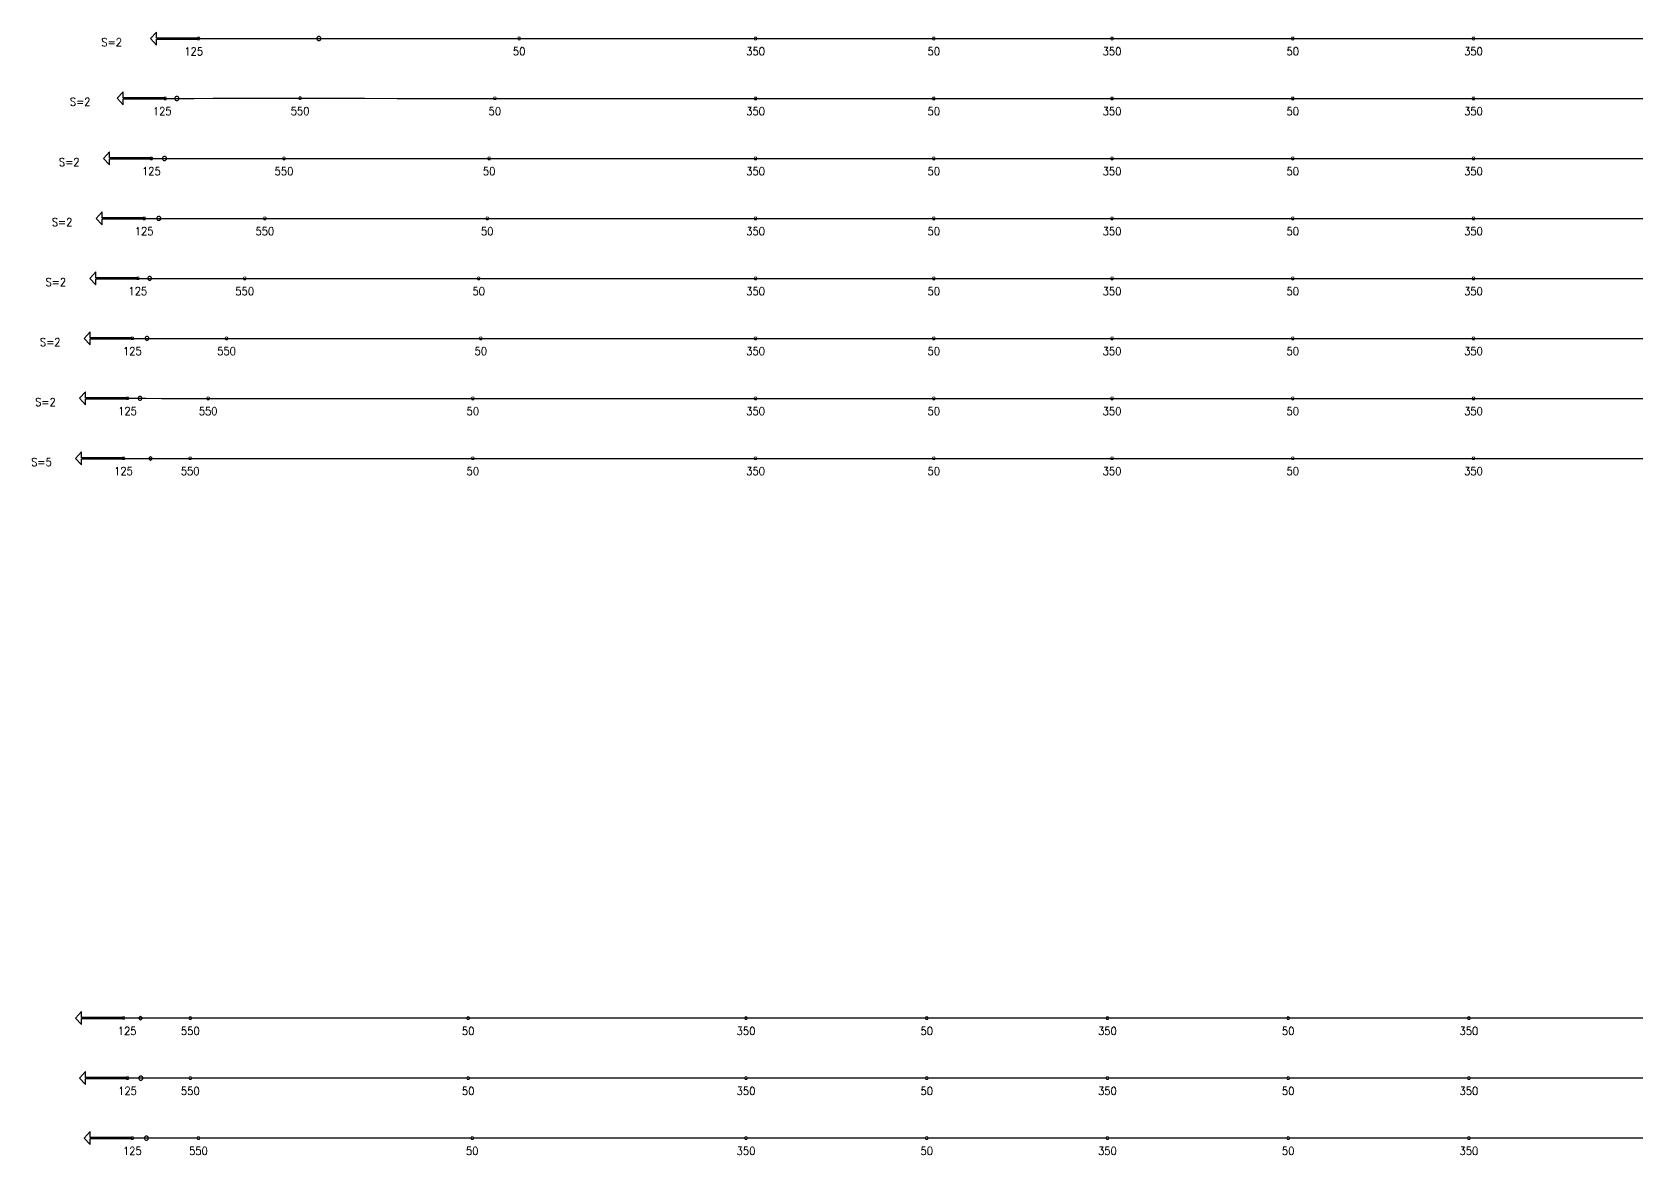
# Model space of a CAD drawing. Header units: millimetres. Extents: x -109376 to 505271, y -20580 to 113678.
# Drawn here: x 286056 to 326172, y 47580 to 75661 of the extents above; entities that cross this region are included whole.
import ezdxf

# ---------------------------------------------------------------- set-up
doc = ezdxf.new("R2010")
doc.units = ezdxf.units.MM
doc.layers.add('Current_plane_Tendon', color=7, linetype='Continuous', true_color=0xab0000)
doc.styles.get("Standard").update_dxf_attribs({"font": 'arial.ttf'})

# ---------------------------------------------------------------- blocks, each defined once
blk = doc.blocks.new('fdsfsdfdsf')
at = {"layer": 'Current_plane_Tendon', "color": 14, "linetype": 'Continuous', "true_color": 0xab0000}
for points, elevation in [([(414914, 334315), (413864, 334315), (413864, 334465), (413714, 334303), (413864, 334141), (413864, 334291), (414914, 334291)], 64), ([(417971, 334304), (417968, 334319), (417961, 334333), (417950, 334344), (417936, 334351), (417921, 334354), (417905, 334351), (417891, 334344), (417880, 334333), (417873, 334319), (417871, 334304), (417873, 334288), (417880, 334274), (417891, 334263), (417905, 334256), (417921, 334254), (417936, 334256), (417950, 334263), (417961, 334274), (417968, 334288), (417971, 334304)], 180), ([(414076, 332817), (413026, 332822), (413026, 332972), (412876, 332810), (413025, 332648), (413026, 332798), (414076, 332793)], 62), ([(414419, 332804), (414417, 332819), (414410, 332833), (414399, 332844), (414385, 332851), (414369, 332854), (414354, 332851), (414340, 332844), (414329, 332833), (414322, 332819), (414319, 332804), (414322, 332788), (414329, 332774), (414340, 332763), (414354, 332756), (414369, 332754), (414385, 332756), (414399, 332763), (414410, 332774), (414417, 332788), (414419, 332804)], 180), ([(413732, 331317), (412682, 331317), (412682, 331467), (412532, 331305), (412682, 331143), (412682, 331293), (413732, 331293)], 59), ([(414111, 331305), (414108, 331320), (414101, 331334), (414090, 331345), (414076, 331353), (414061, 331355), (414045, 331353), (414031, 331345), (414020, 331334), (414013, 331320), (414011, 331305), (414013, 331290), (414020, 331276), (414031, 331265), (414045, 331257), (414061, 331255), (414076, 331257), (414090, 331265), (414101, 331276), (414108, 331290), (414111, 331305)], 180), ([(413553, 329816), (412503, 329816), (412503, 329966), (412353, 329804), (412503, 329642), (412503, 329792), (413553, 329792)], 58), ([(413969, 329804), (413966, 329820), (413959, 329834), (413948, 329845), (413934, 329852), (413919, 329854), (413903, 329852), (413889, 329845), (413878, 329834), (413871, 329820), (413869, 329804), (413871, 329789), (413878, 329775), (413889, 329764), (413903, 329757), (413919, 329754), (413934, 329757), (413948, 329764), (413959, 329775), (413966, 329789), (413969, 329804)], 180), ([(413395, 328317), (412345, 328317), (412345, 328467), (412195, 328305), (412345, 328143), (412345, 328293), (413395, 328293)], 59), ([(413741, 328305), (413738, 328321), (413731, 328335), (413720, 328346), (413706, 328353), (413691, 328355), (413675, 328353), (413661, 328346), (413650, 328335), (413643, 328321), (413641, 328305), (413643, 328290), (413650, 328276), (413661, 328265), (413675, 328258), (413691, 328255), (413706, 328258), (413720, 328265), (413731, 328276), (413738, 328290), (413741, 328305)], 180), ([(413256, 326817), (412206, 326817), (412206, 326967), (412056, 326805), (412206, 326643), (412206, 326793), (413256, 326793)], 58), ([(413673, 326805), (413671, 326820), (413663, 326834), (413652, 326845), (413638, 326852), (413623, 326855), (413608, 326852), (413594, 326845), (413583, 326834), (413575, 326820), (413573, 326805), (413575, 326789), (413583, 326775), (413594, 326764), (413608, 326757), (413623, 326755), (413638, 326757), (413652, 326764), (413663, 326775), (413671, 326789), (413673, 326805)], 180), ([(413137, 325317), (412087, 325317), (412087, 325467), (411937, 325305), (412087, 325143), (412087, 325293), (413137, 325293)], 57), ([(413498, 325305), (413495, 325320), (413488, 325334), (413477, 325345), (413463, 325352), (413448, 325355), (413432, 325352), (413418, 325345), (413407, 325334), (413400, 325320), (413398, 325305), (413400, 325289), (413407, 325275), (413418, 325264), (413432, 325257), (413448, 325255), (413463, 325257), (413477, 325264), (413488, 325275), (413495, 325289), (413498, 325305)], 180), ([(413037, 323816), (411987, 323816), (411987, 323966), (411837, 323804), (411987, 323642), (411987, 323792), (413037, 323792)], 180), ([(413762, 323804), (413712, 323854), (413662, 323804), (413712, 323754), (413762, 323804)], 180), ([(413037, 309818), (411987, 309818), (411987, 309968), (411837, 309806), (411987, 309644), (411987, 309794), (413037, 309794)], 180), ([(413510, 309803), (413460, 309853), (413410, 309803), (413460, 309753), (413510, 309803)], 180), ([(413137, 308316), (412087, 308316), (412087, 308466), (411937, 308304), (412087, 308142), (412087, 308292), (413137, 308292)], 57), ([(413518, 308304), (413516, 308319), (413509, 308333), (413498, 308344), (413484, 308351), (413468, 308354), (413453, 308351), (413439, 308344), (413428, 308333), (413421, 308319), (413418, 308304), (413421, 308288), (413428, 308274), (413439, 308263), (413453, 308256), (413468, 308254), (413484, 308256), (413498, 308263), (413509, 308274), (413516, 308288), (413518, 308304)], 182), ([(413256, 306815), (412206, 306815), (412206, 306965), (412056, 306803), (412206, 306641), (412206, 306791), (413256, 306791)], 58), ([(413659, 306803), (413656, 306819), (413649, 306833), (413638, 306844), (413624, 306851), (413609, 306853), (413593, 306851), (413579, 306844), (413568, 306833), (413561, 306819), (413559, 306803), (413561, 306788), (413568, 306774), (413579, 306763), (413593, 306756), (413609, 306753), (413624, 306756), (413638, 306763), (413649, 306774), (413656, 306788), (413659, 306803)], 183)]:
    blk.add_lwpolyline(points, close=True, dxfattribs=dict(at, elevation=elevation))
for points, elevation in [([(414954, 334303, 20, 20, 0), (414934, 334337, 20, 20, 0), (414894, 334337, 20, 20, 0), (414874, 334303, 20, 20, 0), (414894, 334268, 20, 20, 0), (414934, 334268, 20, 20, 0)], 64), ([(422966, 334304, 20, 20, 0), (422946, 334338, 20, 20, 0), (422906, 334338, 20, 20, 0), (422886, 334304, 20, 20, 0), (422906, 334269, 20, 20, 0), (422946, 334269, 20, 20, 0)], -20), ([(428876, 334304, 20, 20, 0), (428856, 334338, 20, 20, 0), (428816, 334338, 20, 20, 0), (428796, 334304, 20, 20, 0), (428816, 334269, 20, 20, 0), (428856, 334269, 20, 20, 0)], 130), ([(433331, 334304, 20, 20, 0), (433311, 334338, 20, 20, 0), (433271, 334338, 20, 20, 0), (433251, 334304, 20, 20, 0), (433271, 334269, 20, 20, 0), (433311, 334269, 20, 20, 0)], -20), ([(437787, 334304, 20, 20, 0), (437767, 334338, 20, 20, 0), (437727, 334338, 20, 20, 0), (437707, 334304, 20, 20, 0), (437727, 334269, 20, 20, 0), (437767, 334269, 20, 20, 0)], 130), ([(442304, 334304, 20, 20, 0), (442284, 334338, 20, 20, 0), (442244, 334338, 20, 20, 0), (442224, 334304, 20, 20, 0), (442244, 334269, 20, 20, 0), (442284, 334269, 20, 20, 0)], -20), ([(446822, 334304, 20, 20, 0), (446802, 334338, 20, 20, 0), (446762, 334338, 20, 20, 0), (446742, 334304, 20, 20, 0), (446762, 334269, 20, 20, 0), (446802, 334269, 20, 20, 0)], 130), ([(414116, 332805, 20, 20, 0), (414096, 332840, 20, 20, 0), (414056, 332840, 20, 20, 0), (414036, 332805, 20, 20, 0), (414056, 332770, 20, 20, 0), (414096, 332770, 20, 20, 0)], 62), ([(417491, 332809, 20, 20, 0), (417471, 332844, 20, 20, 0), (417431, 332844, 20, 20, 0), (417411, 332809, 20, 20, 0), (417431, 332775, 20, 20, 0), (417471, 332775, 20, 20, 0)], 130), ([(422360, 332806, 20, 20, 0), (422340, 332841, 20, 20, 0), (422300, 332841, 20, 20, 0), (422280, 332806, 20, 20, 0), (422300, 332772, 20, 20, 0), (422340, 332772, 20, 20, 0)], -20), ([(428876, 332804, 20, 20, 0), (428856, 332838, 20, 20, 0), (428816, 332838, 20, 20, 0), (428796, 332804, 20, 20, 0), (428816, 332769, 20, 20, 0), (428856, 332769, 20, 20, 0)], 130), ([(433331, 332804, 20, 20, 0), (433311, 332838, 20, 20, 0), (433271, 332838, 20, 20, 0), (433251, 332804, 20, 20, 0), (433271, 332769, 20, 20, 0), (433311, 332769, 20, 20, 0)], -20), ([(437787, 332804, 20, 20, 0), (437767, 332838, 20, 20, 0), (437727, 332838, 20, 20, 0), (437707, 332804, 20, 20, 0), (437727, 332769, 20, 20, 0), (437767, 332769, 20, 20, 0)], 130), ([(442304, 332804, 20, 20, 0), (442284, 332838, 20, 20, 0), (442244, 332838, 20, 20, 0), (442224, 332804, 20, 20, 0), (442244, 332769, 20, 20, 0), (442284, 332769, 20, 20, 0)], -20), ([(446822, 332804, 20, 20, 0), (446802, 332838, 20, 20, 0), (446762, 332838, 20, 20, 0), (446742, 332804, 20, 20, 0), (446762, 332769, 20, 20, 0), (446802, 332769, 20, 20, 0)], 130), ([(413772, 331305, 20, 20, 0), (413752, 331340, 20, 20, 0), (413712, 331340, 20, 20, 0), (413692, 331305, 20, 20, 0), (413712, 331270, 20, 20, 0), (413752, 331270, 20, 20, 0)], 59), ([(417088, 331304, 20, 20, 0), (417068, 331338, 20, 20, 0), (417028, 331338, 20, 20, 0), (417008, 331304, 20, 20, 0), (417028, 331269, 20, 20, 0), (417068, 331269, 20, 20, 0)], 130), ([(422215, 331304, 20, 20, 0), (422195, 331338, 20, 20, 0), (422155, 331338, 20, 20, 0), (422135, 331304, 20, 20, 0), (422155, 331269, 20, 20, 0), (422195, 331269, 20, 20, 0)], -20), ([(428876, 331304, 20, 20, 0), (428856, 331338, 20, 20, 0), (428816, 331338, 20, 20, 0), (428796, 331304, 20, 20, 0), (428816, 331269, 20, 20, 0), (428856, 331269, 20, 20, 0)], 130), ([(433331, 331304, 20, 20, 0), (433311, 331338, 20, 20, 0), (433271, 331338, 20, 20, 0), (433251, 331304, 20, 20, 0), (433271, 331269, 20, 20, 0), (433311, 331269, 20, 20, 0)], -20), ([(437787, 331304, 20, 20, 0), (437767, 331338, 20, 20, 0), (437727, 331338, 20, 20, 0), (437707, 331304, 20, 20, 0), (437727, 331269, 20, 20, 0), (437767, 331269, 20, 20, 0)], 130), ([(442304, 331304, 20, 20, 0), (442284, 331338, 20, 20, 0), (442244, 331338, 20, 20, 0), (442224, 331304, 20, 20, 0), (442244, 331269, 20, 20, 0), (442284, 331269, 20, 20, 0)], -20), ([(446822, 331304, 20, 20, 0), (446802, 331338, 20, 20, 0), (446762, 331338, 20, 20, 0), (446742, 331304, 20, 20, 0), (446762, 331269, 20, 20, 0), (446802, 331269, 20, 20, 0)], 130), ([(413593, 329804, 20, 20, 0), (413573, 329839, 20, 20, 0), (413533, 329839, 20, 20, 0), (413513, 329804, 20, 20, 0), (413533, 329770, 20, 20, 0), (413573, 329770, 20, 20, 0)], 58), ([(416610, 329804, 20, 20, 0), (416590, 329838, 20, 20, 0), (416550, 329838, 20, 20, 0), (416530, 329804, 20, 20, 0), (416550, 329769, 20, 20, 0), (416590, 329769, 20, 20, 0)], 130), ([(422169, 329804, 20, 20, 0), (422149, 329838, 20, 20, 0), (422109, 329838, 20, 20, 0), (422089, 329804, 20, 20, 0), (422109, 329769, 20, 20, 0), (422149, 329769, 20, 20, 0)], -20), ([(428876, 329804, 20, 20, 0), (428856, 329838, 20, 20, 0), (428816, 329838, 20, 20, 0), (428796, 329804, 20, 20, 0), (428816, 329769, 20, 20, 0), (428856, 329769, 20, 20, 0)], 130), ([(433331, 329804, 20, 20, 0), (433311, 329838, 20, 20, 0), (433271, 329838, 20, 20, 0), (433251, 329804, 20, 20, 0), (433271, 329769, 20, 20, 0), (433311, 329769, 20, 20, 0)], -20), ([(437787, 329804, 20, 20, 0), (437767, 329838, 20, 20, 0), (437727, 329838, 20, 20, 0), (437707, 329804, 20, 20, 0), (437727, 329769, 20, 20, 0), (437767, 329769, 20, 20, 0)], 130), ([(442304, 329804, 20, 20, 0), (442284, 329838, 20, 20, 0), (442244, 329838, 20, 20, 0), (442224, 329804, 20, 20, 0), (442244, 329769, 20, 20, 0), (442284, 329769, 20, 20, 0)], -20), ([(446822, 329804, 20, 20, 0), (446802, 329838, 20, 20, 0), (446762, 329838, 20, 20, 0), (446742, 329804, 20, 20, 0), (446762, 329769, 20, 20, 0), (446802, 329769, 20, 20, 0)], 130), ([(413435, 328305, 20, 20, 0), (413415, 328340, 20, 20, 0), (413375, 328340, 20, 20, 0), (413355, 328305, 20, 20, 0), (413375, 328271, 20, 20, 0), (413415, 328271, 20, 20, 0)], 59), ([(416106, 328304, 20, 20, 0), (416086, 328338, 20, 20, 0), (416046, 328338, 20, 20, 0), (416026, 328304, 20, 20, 0), (416046, 328269, 20, 20, 0), (416086, 328269, 20, 20, 0)], 130), ([(421955, 328304, 20, 20, 0), (421935, 328338, 20, 20, 0), (421895, 328338, 20, 20, 0), (421875, 328304, 20, 20, 0), (421895, 328269, 20, 20, 0), (421935, 328269, 20, 20, 0)], -20), ([(428876, 328304, 20, 20, 0), (428856, 328338, 20, 20, 0), (428816, 328338, 20, 20, 0), (428796, 328304, 20, 20, 0), (428816, 328269, 20, 20, 0), (428856, 328269, 20, 20, 0)], 130), ([(433331, 328304, 20, 20, 0), (433311, 328338, 20, 20, 0), (433271, 328338, 20, 20, 0), (433251, 328304, 20, 20, 0), (433271, 328269, 20, 20, 0), (433311, 328269, 20, 20, 0)], -20), ([(437787, 328304, 20, 20, 0), (437767, 328338, 20, 20, 0), (437727, 328338, 20, 20, 0), (437707, 328304, 20, 20, 0), (437727, 328269, 20, 20, 0), (437767, 328269, 20, 20, 0)], 130), ([(442304, 328304, 20, 20, 0), (442284, 328338, 20, 20, 0), (442244, 328338, 20, 20, 0), (442224, 328304, 20, 20, 0), (442244, 328269, 20, 20, 0), (442284, 328269, 20, 20, 0)], -20), ([(446822, 328304, 20, 20, 0), (446802, 328338, 20, 20, 0), (446762, 328338, 20, 20, 0), (446742, 328304, 20, 20, 0), (446762, 328269, 20, 20, 0), (446802, 328269, 20, 20, 0)], 130), ([(413296, 326805, 20, 20, 0), (413276, 326839, 20, 20, 0), (413236, 326839, 20, 20, 0), (413216, 326805, 20, 20, 0), (413236, 326770, 20, 20, 0), (413276, 326770, 20, 20, 0)], 58), ([(415652, 326804, 20, 20, 0), (415632, 326838, 20, 20, 0), (415592, 326838, 20, 20, 0), (415572, 326804, 20, 20, 0), (415592, 326769, 20, 20, 0), (415632, 326769, 20, 20, 0)], 130), ([(422007, 326804, 20, 20, 0), (421987, 326838, 20, 20, 0), (421947, 326838, 20, 20, 0), (421927, 326804, 20, 20, 0), (421947, 326769, 20, 20, 0), (421987, 326769, 20, 20, 0)], -20), ([(428876, 326804, 20, 20, 0), (428856, 326838, 20, 20, 0), (428816, 326838, 20, 20, 0), (428796, 326804, 20, 20, 0), (428816, 326769, 20, 20, 0), (428856, 326769, 20, 20, 0)], 130), ([(433331, 326804, 20, 20, 0), (433311, 326838, 20, 20, 0), (433271, 326838, 20, 20, 0), (433251, 326804, 20, 20, 0), (433271, 326769, 20, 20, 0), (433311, 326769, 20, 20, 0)], -20), ([(437787, 326804, 20, 20, 0), (437767, 326838, 20, 20, 0), (437727, 326838, 20, 20, 0), (437707, 326804, 20, 20, 0), (437727, 326769, 20, 20, 0), (437767, 326769, 20, 20, 0)], 130), ([(442304, 326804, 20, 20, 0), (442284, 326838, 20, 20, 0), (442244, 326838, 20, 20, 0), (442224, 326804, 20, 20, 0), (442244, 326769, 20, 20, 0), (442284, 326769, 20, 20, 0)], -20), ([(446822, 326804, 20, 20, 0), (446802, 326838, 20, 20, 0), (446762, 326838, 20, 20, 0), (446742, 326804, 20, 20, 0), (446762, 326769, 20, 20, 0), (446802, 326769, 20, 20, 0)], 130), ([(413177, 325305, 20, 20, 0), (413157, 325339, 20, 20, 0), (413117, 325339, 20, 20, 0), (413097, 325305, 20, 20, 0), (413117, 325270, 20, 20, 0), (413157, 325270, 20, 20, 0)], 57), ([(415192, 325304, 20, 20, 0), (415172, 325338, 20, 20, 0), (415132, 325338, 20, 20, 0), (415112, 325304, 20, 20, 0), (415132, 325269, 20, 20, 0), (415172, 325269, 20, 20, 0)], 130), ([(421809, 325304, 20, 20, 0), (421789, 325338, 20, 20, 0), (421749, 325338, 20, 20, 0), (421729, 325304, 20, 20, 0), (421749, 325269, 20, 20, 0), (421789, 325269, 20, 20, 0)], -20), ([(428876, 325304, 20, 20, 0), (428856, 325338, 20, 20, 0), (428816, 325338, 20, 20, 0), (428796, 325304, 20, 20, 0), (428816, 325269, 20, 20, 0), (428856, 325269, 20, 20, 0)], 130), ([(433331, 325304, 20, 20, 0), (433311, 325338, 20, 20, 0), (433271, 325338, 20, 20, 0), (433251, 325304, 20, 20, 0), (433271, 325269, 20, 20, 0), (433311, 325269, 20, 20, 0)], -20), ([(437787, 325304, 20, 20, 0), (437767, 325338, 20, 20, 0), (437727, 325338, 20, 20, 0), (437707, 325304, 20, 20, 0), (437727, 325269, 20, 20, 0), (437767, 325269, 20, 20, 0)], 130), ([(442304, 325304, 20, 20, 0), (442284, 325338, 20, 20, 0), (442244, 325338, 20, 20, 0), (442224, 325304, 20, 20, 0), (442244, 325269, 20, 20, 0), (442284, 325269, 20, 20, 0)], -20), ([(446822, 325304, 20, 20, 0), (446802, 325338, 20, 20, 0), (446762, 325338, 20, 20, 0), (446742, 325304, 20, 20, 0), (446762, 325269, 20, 20, 0), (446802, 325269, 20, 20, 0)], 130), ([(413077, 323804, 20, 20, 0), (413057, 323838, 20, 20, 0), (413017, 323838, 20, 20, 0), (412997, 323804, 20, 20, 0), (413017, 323769, 20, 20, 0), (413057, 323769, 20, 20, 0)], 180), ([(414743, 323804, 20, 20, 0), (414723, 323838, 20, 20, 0), (414683, 323838, 20, 20, 0), (414663, 323804, 20, 20, 0), (414683, 323769, 20, 20, 0), (414723, 323769, 20, 20, 0)], 130), ([(421809, 323804, 20, 20, 0), (421789, 323838, 20, 20, 0), (421749, 323838, 20, 20, 0), (421729, 323804, 20, 20, 0), (421749, 323769, 20, 20, 0), (421789, 323769, 20, 20, 0)], -170), ([(428876, 323804, 20, 20, 0), (428856, 323838, 20, 20, 0), (428816, 323838, 20, 20, 0), (428796, 323804, 20, 20, 0), (428816, 323769, 20, 20, 0), (428856, 323769, 20, 20, 0)], 130), ([(433331, 323804, 20, 20, 0), (433311, 323838, 20, 20, 0), (433271, 323838, 20, 20, 0), (433251, 323804, 20, 20, 0), (433271, 323769, 20, 20, 0), (433311, 323769, 20, 20, 0)], -170), ([(437787, 323804, 20, 20, 0), (437767, 323838, 20, 20, 0), (437727, 323838, 20, 20, 0), (437707, 323804, 20, 20, 0), (437727, 323769, 20, 20, 0), (437767, 323769, 20, 20, 0)], 130), ([(442304, 323804, 20, 20, 0), (442284, 323838, 20, 20, 0), (442244, 323838, 20, 20, 0), (442224, 323804, 20, 20, 0), (442244, 323769, 20, 20, 0), (442284, 323769, 20, 20, 0)], -170), ([(446822, 323804, 20, 20, 0), (446802, 323838, 20, 20, 0), (446762, 323838, 20, 20, 0), (446742, 323804, 20, 20, 0), (446762, 323769, 20, 20, 0), (446802, 323769, 20, 20, 0)], 130), ([(413077, 309806, 20, 20, 0), (413057, 309841, 20, 20, 0), (413017, 309841, 20, 20, 0), (412997, 309806, 20, 20, 0), (413017, 309772, 20, 20, 0), (413057, 309772, 20, 20, 0)], 180), ([(414746, 309803, 20, 20, 0), (414726, 309838, 20, 20, 0), (414686, 309838, 20, 20, 0), (414666, 309803, 20, 20, 0), (414686, 309769, 20, 20, 0), (414726, 309769, 20, 20, 0)], 130), ([(421692, 309803, 20, 20, 0), (421672, 309838, 20, 20, 0), (421632, 309838, 20, 20, 0), (421612, 309803, 20, 20, 0), (421632, 309769, 20, 20, 0), (421672, 309769, 20, 20, 0)], -170), ([(428637, 309803, 20, 20, 0), (428617, 309838, 20, 20, 0), (428577, 309838, 20, 20, 0), (428557, 309803, 20, 20, 0), (428577, 309769, 20, 20, 0), (428617, 309769, 20, 20, 0)], 130), ([(433155, 309803, 20, 20, 0), (433135, 309838, 20, 20, 0), (433095, 309838, 20, 20, 0), (433075, 309803, 20, 20, 0), (433095, 309769, 20, 20, 0), (433135, 309769, 20, 20, 0)], -170), ([(437672, 309803, 20, 20, 0), (437652, 309838, 20, 20, 0), (437612, 309838, 20, 20, 0), (437592, 309803, 20, 20, 0), (437612, 309769, 20, 20, 0), (437652, 309769, 20, 20, 0)], 130), ([(442190, 309803, 20, 20, 0), (442170, 309838, 20, 20, 0), (442130, 309838, 20, 20, 0), (442110, 309803, 20, 20, 0), (442130, 309769, 20, 20, 0), (442170, 309769, 20, 20, 0)], -170), ([(446707, 309803, 20, 20, 0), (446687, 309838, 20, 20, 0), (446647, 309838, 20, 20, 0), (446627, 309803, 20, 20, 0), (446647, 309769, 20, 20, 0), (446687, 309769, 20, 20, 0)], 130), ([(413177, 308304, 20, 20, 0), (413157, 308338, 20, 20, 0), (413117, 308338, 20, 20, 0), (413097, 308304, 20, 20, 0), (413117, 308269, 20, 20, 0), (413157, 308269, 20, 20, 0)], 57), ([(414746, 308303, 20, 20, 0), (414726, 308338, 20, 20, 0), (414686, 308338, 20, 20, 0), (414666, 308303, 20, 20, 0), (414686, 308269, 20, 20, 0), (414726, 308269, 20, 20, 0)], 130), ([(421692, 308303, 20, 20, 0), (421672, 308338, 20, 20, 0), (421632, 308338, 20, 20, 0), (421612, 308303, 20, 20, 0), (421632, 308269, 20, 20, 0), (421672, 308269, 20, 20, 0)], -20), ([(428637, 308303, 20, 20, 0), (428617, 308338, 20, 20, 0), (428577, 308338, 20, 20, 0), (428557, 308303, 20, 20, 0), (428577, 308269, 20, 20, 0), (428617, 308269, 20, 20, 0)], 130), ([(433155, 308303, 20, 20, 0), (433135, 308338, 20, 20, 0), (433095, 308338, 20, 20, 0), (433075, 308303, 20, 20, 0), (433095, 308269, 20, 20, 0), (433135, 308269, 20, 20, 0)], -20), ([(437672, 308303, 20, 20, 0), (437652, 308338, 20, 20, 0), (437612, 308338, 20, 20, 0), (437592, 308303, 20, 20, 0), (437612, 308269, 20, 20, 0), (437652, 308269, 20, 20, 0)], 130), ([(442190, 308303, 20, 20, 0), (442170, 308338, 20, 20, 0), (442130, 308338, 20, 20, 0), (442110, 308303, 20, 20, 0), (442130, 308269, 20, 20, 0), (442170, 308269, 20, 20, 0)], -20), ([(446707, 308303, 20, 20, 0), (446687, 308338, 20, 20, 0), (446647, 308338, 20, 20, 0), (446627, 308303, 20, 20, 0), (446647, 308269, 20, 20, 0), (446687, 308269, 20, 20, 0)], 130), ([(413296, 306803, 20, 20, 0), (413276, 306838, 20, 20, 0), (413236, 306838, 20, 20, 0), (413216, 306803, 20, 20, 0), (413236, 306769, 20, 20, 0), (413276, 306769, 20, 20, 0)], 58), ([(414950, 306803, 20, 20, 0), (414930, 306838, 20, 20, 0), (414890, 306838, 20, 20, 0), (414870, 306803, 20, 20, 0), (414890, 306769, 20, 20, 0), (414930, 306769, 20, 20, 0)], 130), ([(421794, 306803, 20, 20, 0), (421774, 306838, 20, 20, 0), (421734, 306838, 20, 20, 0), (421714, 306803, 20, 20, 0), (421734, 306769, 20, 20, 0), (421774, 306769, 20, 20, 0)], -20), ([(428637, 306803, 20, 20, 0), (428617, 306838, 20, 20, 0), (428577, 306838, 20, 20, 0), (428557, 306803, 20, 20, 0), (428577, 306769, 20, 20, 0), (428617, 306769, 20, 20, 0)], 130), ([(433155, 306803, 20, 20, 0), (433135, 306838, 20, 20, 0), (433095, 306838, 20, 20, 0), (433075, 306803, 20, 20, 0), (433095, 306769, 20, 20, 0), (433135, 306769, 20, 20, 0)], -20), ([(437672, 306803, 20, 20, 0), (437652, 306838, 20, 20, 0), (437612, 306838, 20, 20, 0), (437592, 306803, 20, 20, 0), (437612, 306769, 20, 20, 0), (437652, 306769, 20, 20, 0)], 130), ([(442190, 306803, 20, 20, 0), (442170, 306838, 20, 20, 0), (442130, 306838, 20, 20, 0), (442110, 306803, 20, 20, 0), (442130, 306769, 20, 20, 0), (442170, 306769, 20, 20, 0)], -20), ([(446707, 306803, 20, 20, 0), (446687, 306838, 20, 20, 0), (446647, 306838, 20, 20, 0), (446627, 306803, 20, 20, 0), (446647, 306769, 20, 20, 0), (446687, 306769, 20, 20, 0)], 130)]:
    blk.add_lwpolyline(points, format="xyseb", close=True, dxfattribs=dict(at, elevation=elevation))
for points in [[(414914, 334303, 180), (414962, 334303, 184), (415132, 334303, 195), (415303, 334303, 206), (415474, 334303, 215), (415992, 334304, 108), (416163, 334304, 115), (416333, 334304, 120), (416504, 334304, 124), (416675, 334304, 128), (416845, 334304, 129), (417016, 334304, 130)], [(417016, 334304, 130), (417754, 334304, 125), (418493, 334304, 111), (419232, 334304, 88), (419971, 334304, 55), (420709, 334304, 22), (421448, 334304, -1), (422187, 334304, -15), (422926, 334304, -20), (423664, 334304, -15), (424403, 334304, -1), (425142, 334304, 22), (425881, 334304, 55), (426619, 334304, 88), (427358, 334304, 111), (428097, 334304, 125), (428836, 334304, 130)], [(428836, 334304, 130), (429393, 334304, 125), (429950, 334304, 111), (430506, 334304, 88), (431063, 334304, 55), (431620, 334304, 22), (432177, 334304, -1), (432734, 334304, -15), (433291, 334304, -20), (433848, 334304, -15), (434405, 334304, -1), (434962, 334304, 22), (435519, 334304, 55), (436076, 334304, 88), (436633, 334304, 111), (437190, 334304, 125), (437747, 334304, 130)], [(437747, 334304, 130), (438312, 334304, 125), (438876, 334304, 111), (439441, 334304, 88), (440006, 334304, 55), (440570, 334304, 22), (441135, 334304, -1), (441700, 334304, -15), (442264, 334304, -20), (442829, 334304, -15), (443394, 334304, -1), (443959, 334304, 22), (444523, 334304, 55), (445088, 334304, 88), (445653, 334304, 111), (446217, 334304, 125), (446782, 334304, 130)], [(446782, 334304, 130), (447347, 334304, 125), (447911, 334304, 111), (448476, 334304, 88), (449041, 334304, 55), (449605, 334304, 22), (450170, 334304, -1), (450735, 334304, -15), (451300, 334304, -20), (451864, 334304, -15), (452429, 334304, -1), (452994, 334304, 22), (453558, 334304, 55), (454123, 334304, 88), (454688, 334304, 111), (455252, 334304, 125), (455817, 334304, 130)], [(414076, 332805, 62), (414138, 332805, 68), (414270, 332804, 80), (414403, 332803, 90), (414535, 332803, 100), (414667, 332802, 108), (414799, 332802, 115), (415274, 332812, 120), (415407, 332811, 124), (415539, 332810, 128), (415671, 332810, 129), (415803, 332809, 130)], [(415803, 332809, 130), (416618, 332809, 125), (417432, 332809, 111), (418247, 332808, 88), (419061, 332808, 55), (419876, 332807, 22), (420691, 332807, -1), (421505, 332807, -15), (422320, 332806, -20), (423134, 332806, -15), (423949, 332806, -1), (424763, 332805, 22), (425578, 332805, 55), (426392, 332805, 88), (427207, 332804, 111), (428021, 332804, 125), (428836, 332804, 130)], [(428836, 332804, 130), (429393, 332804, 125), (429950, 332804, 111), (430506, 332804, 88), (431063, 332804, 55), (431620, 332804, 22), (432177, 332804, -1), (432734, 332804, -15), (433291, 332804, -20), (433848, 332804, -15), (434405, 332804, -1), (434962, 332804, 22), (435519, 332804, 55), (436076, 332804, 88), (436633, 332804, 111), (437190, 332804, 125), (437747, 332804, 130)], [(437747, 332804, 130), (438312, 332804, 125), (438876, 332804, 111), (439441, 332804, 88), (440006, 332804, 55), (440570, 332804, 22), (441135, 332804, -1), (441700, 332804, -15), (442264, 332804, -20), (442829, 332804, -15), (443394, 332804, -1), (443959, 332804, 22), (444523, 332804, 55), (445088, 332804, 88), (445653, 332804, 111), (446217, 332804, 125), (446782, 332804, 130)], [(446782, 332804, 130), (447347, 332804, 125), (447911, 332804, 111), (448476, 332804, 88), (449041, 332804, 55), (449605, 332804, 22), (450170, 332804, -1), (450735, 332804, -15), (451300, 332804, -20), (451864, 332804, -15), (452429, 332804, -1), (452994, 332804, 22), (453558, 332804, 55), (454123, 332804, 88), (454688, 332804, 111), (455252, 332804, 125), (455817, 332804, 130)], [(413685, 331305, 176), (413692, 331305, 176)], [(413732, 331305, 180), (413835, 331305, 190), (413986, 331305, 203), (414136, 331305, 214), (414286, 331305, 224), (414436, 331305, 232), (414915, 331304, 118), (415065, 331304, 123), (415215, 331304, 127), (415365, 331304, 129), (415515, 331304, 130)], [(415515, 331304, 130), (416348, 331304, 125), (417180, 331304, 111), (418013, 331304, 88), (418845, 331304, 55), (419678, 331304, 22), (420510, 331304, -1), (421343, 331304, -15), (422175, 331304, -20), (423008, 331304, -15), (423840, 331304, -1), (424673, 331304, 22), (425505, 331304, 55), (426338, 331304, 88), (427171, 331304, 111), (428003, 331304, 125), (428836, 331304, 130)], [(428836, 331304, 130), (429393, 331304, 125), (429950, 331304, 111), (430506, 331304, 88), (431063, 331304, 55), (431620, 331304, 22), (432177, 331304, -1), (432734, 331304, -15), (433291, 331304, -20), (433848, 331304, -15), (434405, 331304, -1), (434962, 331304, 22), (435519, 331304, 55), (436076, 331304, 88), (436633, 331304, 111), (437190, 331304, 125), (437747, 331304, 130)], [(437747, 331304, 130), (438312, 331304, 125), (438876, 331304, 111), (439441, 331304, 88), (440006, 331304, 55), (440570, 331304, 22), (441135, 331304, -1), (441700, 331304, -15), (442264, 331304, -20), (442829, 331304, -15), (443394, 331304, -1), (443959, 331304, 22), (444523, 331304, 55), (445088, 331304, 88), (445653, 331304, 111), (446217, 331304, 125), (446782, 331304, 130)], [(446782, 331304, 130), (447347, 331304, 125), (447911, 331304, 111), (448476, 331304, 88), (449041, 331304, 55), (449605, 331304, 22), (450170, 331304, -1), (450735, 331304, -15), (451300, 331304, -20), (451864, 331304, -15), (452429, 331304, -1), (452994, 331304, 22), (453558, 331304, 55), (454123, 331304, 88), (454688, 331304, 111), (455252, 331304, 125), (455817, 331304, 130)], [(413521, 329804, 177), (413680, 329804, 191), (413839, 329804, 204), (413998, 329804, 215), (414158, 329804, 225), (414317, 329804, 233), (414476, 329804, 240), (414945, 329804, 123), (415104, 329804, 127), (415264, 329804, 129), (415423, 329804, 130)], [(415423, 329804, 130), (416261, 329804, 125), (417099, 329804, 111), (417938, 329804, 88), (418776, 329804, 55), (419614, 329804, 22), (420453, 329804, -1), (421291, 329804, -15), (422129, 329804, -20), (422968, 329804, -15), (423806, 329804, -1), (424644, 329804, 22), (425482, 329804, 55), (426321, 329804, 88), (427159, 329804, 111), (427997, 329804, 125), (428836, 329804, 130)], [(428836, 329804, 130), (429393, 329804, 125), (429950, 329804, 111), (430506, 329804, 88), (431063, 329804, 55), (431620, 329804, 22), (432177, 329804, -1), (432734, 329804, -15), (433291, 329804, -20), (433848, 329804, -15), (434405, 329804, -1), (434962, 329804, 22), (435519, 329804, 55), (436076, 329804, 88), (436633, 329804, 111), (437190, 329804, 125), (437747, 329804, 130)], [(437747, 329804, 130), (438312, 329804, 125), (438876, 329804, 111), (439441, 329804, 88), (440006, 329804, 55), (440570, 329804, 22), (441135, 329804, -1), (441700, 329804, -15), (442264, 329804, -20), (442829, 329804, -15), (443394, 329804, -1), (443959, 329804, 22), (444523, 329804, 55), (445088, 329804, 88), (445653, 329804, 111), (446217, 329804, 125), (446782, 329804, 130)], [(446782, 329804, 130), (447347, 329804, 125), (447911, 329804, 111), (448476, 329804, 88), (449041, 329804, 55), (449605, 329804, 22), (450170, 329804, -1), (450735, 329804, -15), (451300, 329804, -20), (451864, 329804, -15), (452429, 329804, -1), (452994, 329804, 22), (453558, 329804, 55), (454123, 329804, 88), (454688, 329804, 111), (455252, 329804, 125), (455817, 329804, 130)], [(413354, 328305, 176), (413476, 328305, 189), (413599, 328305, 200), (413721, 328305, 211), (413844, 328305, 220), (414258, 328304, 108), (414381, 328304, 115), (414503, 328304, 120), (414626, 328304, 124), (414749, 328304, 128), (414871, 328304, 129), (414994, 328304, 130)], [(414994, 328304, 130), (415859, 328304, 125), (416724, 328304, 111), (417589, 328304, 88), (418454, 328304, 55), (419319, 328304, 22), (420184, 328304, -1), (421050, 328304, -15), (421915, 328304, -20), (422780, 328304, -15), (423645, 328304, -1), (424510, 328304, 22), (425375, 328304, 55), (426240, 328304, 88), (427105, 328304, 111), (427970, 328304, 125), (428836, 328304, 130)], [(428836, 328304, 130), (429393, 328304, 125), (429950, 328304, 111), (430506, 328304, 88), (431063, 328304, 55), (431620, 328304, 22), (432177, 328304, -1), (432734, 328304, -15), (433291, 328304, -20), (433848, 328304, -15), (434405, 328304, -1), (434962, 328304, 22), (435519, 328304, 55), (436076, 328304, 88), (436633, 328304, 111), (437190, 328304, 125), (437747, 328304, 130)], [(437747, 328304, 130), (438312, 328304, 125), (438876, 328304, 111), (439441, 328304, 88), (440006, 328304, 55), (440570, 328304, 22), (441135, 328304, -1), (441700, 328304, -15), (442264, 328304, -20), (442829, 328304, -15), (443394, 328304, -1), (443959, 328304, 22), (444523, 328304, 55), (445088, 328304, 88), (445653, 328304, 111), (446217, 328304, 125), (446782, 328304, 130)], [(446782, 328304, 130), (447347, 328304, 125), (447911, 328304, 111), (448476, 328304, 88), (449041, 328304, 55), (449605, 328304, 22), (450170, 328304, -1), (450735, 328304, -15), (451300, 328304, -20), (451864, 328304, -15), (452429, 328304, -1), (452994, 328304, 22), (453558, 328304, 55), (454123, 328304, 88), (454688, 328304, 111), (455252, 328304, 125), (455817, 328304, 130)], [(413224, 326805, 177), (413383, 326805, 191), (413543, 326805, 204), (413703, 326805, 215), (414139, 326804, 103), (414299, 326804, 111), (414459, 326804, 118), (414619, 326804, 123), (414779, 326804, 127), (414938, 326804, 129), (415098, 326804, 130)], [(415098, 326804, 130), (415957, 326804, 125), (416815, 326804, 111), (417674, 326804, 88), (418533, 326804, 55), (419391, 326804, 22), (420250, 326804, -1), (421108, 326804, -15), (421967, 326804, -20), (422826, 326804, -15), (423684, 326804, -1), (424543, 326804, 22), (425401, 326804, 55), (426260, 326804, 88), (427118, 326804, 111), (427977, 326804, 125), (428836, 326804, 130)], [(428836, 326804, 130), (429393, 326804, 125), (429950, 326804, 111), (430506, 326804, 88), (431063, 326804, 55), (431620, 326804, 22), (432177, 326804, -1), (432734, 326804, -15), (433291, 326804, -20), (433848, 326804, -15), (434405, 326804, -1), (434962, 326804, 22), (435519, 326804, 55), (436076, 326804, 88), (436633, 326804, 111), (437190, 326804, 125), (437747, 326804, 130)], [(437747, 326804, 130), (438312, 326804, 125), (438876, 326804, 111), (439441, 326804, 88), (440006, 326804, 55), (440570, 326804, 22), (441135, 326804, -1), (441700, 326804, -15), (442264, 326804, -20), (442829, 326804, -15), (443394, 326804, -1), (443959, 326804, 22), (444523, 326804, 55), (445088, 326804, 88), (445653, 326804, 111), (446217, 326804, 125), (446782, 326804, 130)], [(446782, 326804, 130), (447347, 326804, 125), (447911, 326804, 111), (448476, 326804, 88), (449041, 326804, 55), (449605, 326804, 22), (450170, 326804, -1), (450735, 326804, -15), (451300, 326804, -20), (451864, 326804, -15), (452429, 326804, -1), (452994, 326804, 22), (453558, 326804, 55), (454123, 326804, 88), (454688, 326804, 111), (455252, 326804, 125), (455817, 326804, 130)], [(413117, 325305, 178), (413238, 325305, 191), (413358, 325305, 203), (413478, 325305, 213), (413598, 325305, 223), (413982, 325304, 108), (414102, 325304, 115), (414222, 325304, 120), (414342, 325304, 124), (414462, 325304, 128), (414583, 325304, 129), (414703, 325304, 130)], [(414703, 325304, 130), (415586, 325304, 125), (416469, 325304, 111), (417353, 325304, 88), (418236, 325304, 55), (419119, 325304, 22), (420003, 325304, -1), (420886, 325304, -15), (421769, 325304, -20), (422653, 325304, -15), (423536, 325304, -1), (424419, 325304, 22), (425302, 325304, 55), (426186, 325304, 88), (427069, 325304, 111), (427952, 325304, 125), (428836, 325304, 130)], [(428836, 325304, 130), (429393, 325304, 125), (429950, 325304, 111), (430506, 325304, 88), (431063, 325304, 55), (431620, 325304, 22), (432177, 325304, -1), (432734, 325304, -15), (433291, 325304, -20), (433848, 325304, -15), (434405, 325304, -1), (434962, 325304, 22), (435519, 325304, 55), (436076, 325304, 88), (436633, 325304, 111), (437190, 325304, 125), (437747, 325304, 130)], [(437747, 325304, 130), (438312, 325304, 125), (438876, 325304, 111), (439441, 325304, 88), (440006, 325304, 55), (440570, 325304, 22), (441135, 325304, -1), (441700, 325304, -15), (442264, 325304, -20), (442829, 325304, -15), (443394, 325304, -1), (443959, 325304, 22), (444523, 325304, 55), (445088, 325304, 88), (445653, 325304, 111), (446217, 325304, 125), (446782, 325304, 130)], [(446782, 325304, 130), (447347, 325304, 125), (447911, 325304, 111), (448476, 325304, 88), (449041, 325304, 55), (449605, 325304, 22), (450170, 325304, -1), (450735, 325304, -15), (451300, 325304, -20), (451864, 325304, -15), (452429, 325304, -1), (452994, 325304, 22), (453558, 325304, 55), (454123, 325304, 88), (454688, 325304, 111), (455252, 325304, 125), (455817, 325304, 130)], [(413037, 323804, 56), (413248, 323804, 68), (413621, 323804, 80), (413742, 323804, 90), (413862, 323804, 100), (413982, 323804, 108), (414102, 323804, 115), (414222, 323804, 120), (414342, 323804, 124), (414462, 323804, 128), (414583, 323804, 129), (414703, 323804, 130)], [(414703, 323804, 130), (415586, 323804, 121), (416469, 323804, 92), (417353, 323804, 46), (418236, 323804, -20), (419119, 323804, -86), (420003, 323804, -132), (420886, 323804, -161), (421769, 323804, -170), (422653, 323804, -161), (423536, 323804, -132), (424419, 323804, -86), (425302, 323804, -20), (426186, 323804, 46), (427069, 323804, 92), (427952, 323804, 121), (428836, 323804, 130)], [(428836, 323804, 130), (429393, 323804, 121), (429950, 323804, 92), (430506, 323804, 46), (431063, 323804, -20), (431620, 323804, -86), (432177, 323804, -132), (432734, 323804, -161), (433291, 323804, -170), (433848, 323804, -161), (434405, 323804, -132), (434962, 323804, -86), (435519, 323804, -20), (436076, 323804, 46), (436633, 323804, 92), (437190, 323804, 121), (437747, 323804, 130)], [(437747, 323804, 130), (438312, 323804, 121), (438876, 323804, 92), (439441, 323804, 46), (440006, 323804, -20), (440570, 323804, -86), (441135, 323804, -132), (441700, 323804, -161), (442264, 323804, -170), (442829, 323804, -161), (443394, 323804, -132), (443959, 323804, -86), (444523, 323804, -20), (445088, 323804, 46), (445653, 323804, 92), (446217, 323804, 121), (446782, 323804, 130)], [(446782, 323804, 130), (447347, 323804, 121), (447911, 323804, 92), (448476, 323804, 46), (449041, 323804, -20), (449605, 323804, -86), (450170, 323804, -132), (450735, 323804, -161), (451300, 323804, -170), (451864, 323804, -161), (452429, 323804, -132), (452994, 323804, -86), (453558, 323804, -20), (454123, 323804, 46), (454688, 323804, 92), (455252, 323804, 121), (455817, 323804, 130)], [(414706, 309803, 130), (414586, 309803, 129), (414465, 309803, 128), (414345, 309803, 124), (414224, 309803, 120), (414104, 309803, 115), (413984, 309803, 108), (413863, 309803, 100), (413490, 309803, 90), (413369, 309803, 80), (413249, 309803, 68), (413037, 309803, 56)], [(428597, 309803, 130), (427729, 309803, 121), (426861, 309803, 92), (425992, 309803, 46), (425124, 309803, -20), (424256, 309803, -86), (423388, 309803, -132), (422520, 309803, -161), (421652, 309803, -170), (420783, 309803, -161), (419915, 309803, -132), (419047, 309803, -86), (418179, 309803, -20), (417311, 309803, 46), (416443, 309803, 92), (415574, 309803, 121), (414706, 309803, 130)], [(437632, 309803, 130), (437067, 309803, 121), (436503, 309803, 92), (435938, 309803, 46), (435373, 309803, -20), (434809, 309803, -86), (434244, 309803, -132), (433679, 309803, -161), (433115, 309803, -170), (432550, 309803, -161), (431985, 309803, -132), (431420, 309803, -86), (430856, 309803, -20), (430291, 309803, 46), (429726, 309803, 92), (429162, 309803, 121), (428597, 309803, 130)], [(446667, 309803, 130), (446102, 309803, 121), (445538, 309803, 92), (444973, 309803, 46), (444408, 309803, -20), (443844, 309803, -86), (443279, 309803, -132), (442714, 309803, -161), (442150, 309803, -170), (441585, 309803, -161), (441020, 309803, -132), (440456, 309803, -86), (439891, 309803, -20), (439326, 309803, 46), (438761, 309803, 92), (438197, 309803, 121), (437632, 309803, 130)], [(455578, 309803, 130), (455022, 309803, 121), (454465, 309803, 92), (453908, 309803, 46), (453351, 309803, -20), (452794, 309803, -86), (452237, 309803, -132), (451680, 309803, -161), (451123, 309803, -170), (450566, 309803, -161), (450009, 309803, -132), (449452, 309803, -86), (448895, 309803, -20), (448338, 309803, 46), (447781, 309803, 92), (447224, 309803, 121), (446667, 309803, 130)], [(414706, 308303, 130), (414586, 308303, 129), (414465, 308303, 128), (414345, 308303, 124), (414224, 308303, 120), (414104, 308303, 115), (413984, 308303, 108), (413599, 308304, 223), (413479, 308304, 213), (413358, 308304, 203), (413238, 308304, 191), (413137, 308304, 180)], [(428597, 308303, 130), (427729, 308303, 125), (426861, 308303, 111), (425992, 308303, 88), (425124, 308303, 55), (424256, 308303, 22), (423388, 308303, -1), (422520, 308303, -15), (421652, 308303, -20), (420783, 308303, -15), (419915, 308303, -1), (419047, 308303, 22), (418179, 308303, 55), (417311, 308303, 88), (416443, 308303, 111), (415574, 308303, 125), (414706, 308303, 130)], [(437632, 308303, 130), (437067, 308303, 125), (436503, 308303, 111), (435938, 308303, 88), (435373, 308303, 55), (434809, 308303, 22), (434244, 308303, -1), (433679, 308303, -15), (433115, 308303, -20), (432550, 308303, -15), (431985, 308303, -1), (431420, 308303, 22), (430856, 308303, 55), (430291, 308303, 88), (429726, 308303, 111), (429162, 308303, 125), (428597, 308303, 130)], [(446667, 308303, 130), (446102, 308303, 125), (445538, 308303, 111), (444973, 308303, 88), (444408, 308303, 55), (443844, 308303, 22), (443279, 308303, -1), (442714, 308303, -15), (442150, 308303, -20), (441585, 308303, -15), (441020, 308303, -1), (440456, 308303, 22), (439891, 308303, 55), (439326, 308303, 88), (438761, 308303, 111), (438197, 308303, 125), (437632, 308303, 130)], [(455578, 308303, 130), (455022, 308303, 125), (454465, 308303, 111), (453908, 308303, 88), (453351, 308303, 55), (452794, 308303, 22), (452237, 308303, -1), (451680, 308303, -15), (451123, 308303, -20), (450566, 308303, -15), (450009, 308303, -1), (449452, 308303, 22), (448895, 308303, 55), (448338, 308303, 88), (447781, 308303, 111), (447224, 308303, 125), (446667, 308303, 130)], [(414910, 306803, 130), (414769, 306803, 129), (414628, 306803, 127), (414487, 306803, 123), (414346, 306803, 118), (414205, 306803, 111), (414064, 306803, 103), (413647, 306803, 215), (413506, 306803, 204), (413365, 306803, 191), (413256, 306803, 180)], [(428597, 306803, 130), (427742, 306803, 125), (426886, 306803, 111), (426031, 306803, 88), (425175, 306803, 55), (424320, 306803, 22), (423464, 306803, -1), (422609, 306803, -15), (421754, 306803, -20), (420898, 306803, -15), (420043, 306803, -1), (419187, 306803, 22), (418332, 306803, 55), (417476, 306803, 88), (416621, 306803, 111), (415766, 306803, 125), (414910, 306803, 130)], [(437632, 306803, 130), (437067, 306803, 125), (436503, 306803, 111), (435938, 306803, 88), (435373, 306803, 55), (434809, 306803, 22), (434244, 306803, -1), (433679, 306803, -15), (433115, 306803, -20), (432550, 306803, -15), (431985, 306803, -1), (431420, 306803, 22), (430856, 306803, 55), (430291, 306803, 88), (429726, 306803, 111), (429162, 306803, 125), (428597, 306803, 130)], [(446667, 306803, 130), (446102, 306803, 125), (445538, 306803, 111), (444973, 306803, 88), (444408, 306803, 55), (443844, 306803, 22), (443279, 306803, -1), (442714, 306803, -15), (442150, 306803, -20), (441585, 306803, -15), (441020, 306803, -1), (440456, 306803, 22), (439891, 306803, 55), (439326, 306803, 88), (438761, 306803, 111), (438197, 306803, 125), (437632, 306803, 130)], [(455578, 306803, 130), (455022, 306803, 125), (454465, 306803, 111), (453908, 306803, 88), (453351, 306803, 55), (452794, 306803, 22), (452237, 306803, -1), (451680, 306803, -15), (451123, 306803, -20), (450566, 306803, -15), (450009, 306803, -1), (449452, 306803, 22), (448895, 306803, 55), (448338, 306803, 88), (447781, 306803, 111), (447224, 306803, 125), (446667, 306803, 130)]]:
    blk.add_polyline3d(points, dxfattribs=at)
at = {"layer": 'Current_plane_Tendon', "color": 14, "linetype": 'Continuous', "true_color": 0xab0000, "char_height": 200, "attachment_point": 5}
for s, insert in [('\\FSTANDARD.shx;\xa0S=2', (412691, 334210, 296)), ('\\FSTANDARD.shx;125', (414791, 333983, 171)), ('\\FSTANDARD.shx;50', (422926, 333984, -20)), ('\\FSTANDARD.shx;350', (428836, 333984, 130)), ('\\FSTANDARD.shx;50', (433291, 333984, -20)), ('\\FSTANDARD.shx;350', (437747, 333984, 130)), ('\\FSTANDARD.shx;50', (442264, 333984, -20)), ('\\FSTANDARD.shx;350', (446782, 333984, 130)), ('\\FSTANDARD.shx;350', (428836, 332484, 130)), ('\\FSTANDARD.shx;50', (433291, 332484, -20)), ('\\FSTANDARD.shx;350', (437747, 332484, 130)), ('\\FSTANDARD.shx;50', (442264, 332484, -20)), ('\\FSTANDARD.shx;350', (446782, 332484, 130)), ('\\FSTANDARD.shx;\xa0S=2', (411632, 331212, 305)), ('\\FSTANDARD.shx;125', (413732, 330985, 180)), ('\\FSTANDARD.shx;550', (417048, 330984, 130)), ('\\FSTANDARD.shx;50', (422175, 330984, -20)), ('\\FSTANDARD.shx;350', (428836, 330984, 130)), ('\\FSTANDARD.shx;50', (433291, 330984, -20)), ('\\FSTANDARD.shx;350', (437747, 330984, 130)), ('\\FSTANDARD.shx;50', (442264, 330984, -20)), ('\\FSTANDARD.shx;350', (446782, 330984, 130)), ('\\FSTANDARD.shx;\xa0S=2', (411453, 329712, 305)), ('\\FSTANDARD.shx;125', (413553, 329484, 180)), ('\\FSTANDARD.shx;550', (416570, 329484, 130)), ('\\FSTANDARD.shx;50', (422129, 329484, -20)), ('\\FSTANDARD.shx;350', (428836, 329484, 130)), ('\\FSTANDARD.shx;50', (433291, 329484, -20)), ('\\FSTANDARD.shx;350', (437747, 329484, 130)), ('\\FSTANDARD.shx;50', (442264, 329484, -20)), ('\\FSTANDARD.shx;350', (446782, 329484, 130)), ('\\FSTANDARD.shx;\xa0S=2', (411295, 328213, 305)), ('\\FSTANDARD.shx;125', (413395, 327985, 180)), ('\\FSTANDARD.shx;550', (416066, 327984, 130)), ('\\FSTANDARD.shx;50', (421915, 327984, -20)), ('\\FSTANDARD.shx;350', (428836, 327984, 130)), ('\\FSTANDARD.shx;50', (433291, 327984, -20)), ('\\FSTANDARD.shx;350', (437747, 327984, 130)), ('\\FSTANDARD.shx;50', (442264, 327984, -20)), ('\\FSTANDARD.shx;350', (446782, 327984, 130)), ('\\FSTANDARD.shx;\xa0S=2', (411156, 326712, 305)), ('\\FSTANDARD.shx;125', (413256, 326485, 180)), ('\\FSTANDARD.shx;550', (415612, 326484, 130)), ('\\FSTANDARD.shx;50', (421967, 326484, -20)), ('\\FSTANDARD.shx;350', (428836, 326484, 130)), ('\\FSTANDARD.shx;50', (433291, 326484, -20)), ('\\FSTANDARD.shx;350', (437747, 326484, 130)), ('\\FSTANDARD.shx;50', (442264, 326484, -20)), ('\\FSTANDARD.shx;350', (446782, 326484, 130)), ('\\FSTANDARD.shx;\xa0S=2', (411037, 325212, 305)), ('\\FSTANDARD.shx;125', (413137, 324985, 180)), ('\\FSTANDARD.shx;550', (415152, 324984, 130)), ('\\FSTANDARD.shx;50', (421769, 324984, -20)), ('\\FSTANDARD.shx;350', (428836, 324984, 130)), ('\\FSTANDARD.shx;50', (433291, 324984, -20)), ('\\FSTANDARD.shx;350', (437747, 324984, 130)), ('\\FSTANDARD.shx;50', (442264, 324984, -20)), ('\\FSTANDARD.shx;350', (446782, 324984, 130)), ('\\FSTANDARD.shx;\xa0S=5', (410937, 323711, 305)), ('\\FSTANDARD.shx;125', (413037, 323484, 180)), ('\\FSTANDARD.shx;550', (414703, 323484, 130)), ('\\FSTANDARD.shx;50', (421769, 323484, -170)), ('\\FSTANDARD.shx;350', (428836, 323484, 130)), ('\\FSTANDARD.shx;50', (433291, 323484, -170)), ('\\FSTANDARD.shx;350', (437747, 323484, 130)), ('\\FSTANDARD.shx;50', (442264, 323484, -170)), ('\\FSTANDARD.shx;350', (446782, 323484, 130)), ('\\FSTANDARD.shx;125', (413128, 309483, 55)), ('\\FSTANDARD.shx;550', (414706, 309483, 130)), ('\\FSTANDARD.shx;50', (421652, 309483, -170)), ('\\FSTANDARD.shx;350', (428597, 309483, 130)), ('\\FSTANDARD.shx;50', (433115, 309483, -170)), ('\\FSTANDARD.shx;350', (437632, 309483, 130)), ('\\FSTANDARD.shx;50', (442150, 309483, -170)), ('\\FSTANDARD.shx;350', (446667, 309483, 130)), ('\\FSTANDARD.shx;125', (413137, 307984, 180)), ('\\FSTANDARD.shx;550', (414706, 307983, 130)), ('\\FSTANDARD.shx;50', (421652, 307983, -20)), ('\\FSTANDARD.shx;350', (428597, 307983, 130)), ('\\FSTANDARD.shx;50', (433115, 307983, -20)), ('\\FSTANDARD.shx;350', (437632, 307983, 130)), ('\\FSTANDARD.shx;50', (442150, 307983, -20)), ('\\FSTANDARD.shx;350', (446667, 307983, 130)), ('\\FSTANDARD.shx;125', (413256, 306483, 180)), ('\\FSTANDARD.shx;550', (414910, 306483, 130)), ('\\FSTANDARD.shx;50', (421754, 306483, -20)), ('\\FSTANDARD.shx;350', (428597, 306483, 130)), ('\\FSTANDARD.shx;50', (433115, 306483, -20)), ('\\FSTANDARD.shx;350', (437632, 306483, 130)), ('\\FSTANDARD.shx;50', (442150, 306483, -20)), ('\\FSTANDARD.shx;350', (446667, 306483, 130))]:
    blk.add_mtext(s, dxfattribs=dict(at, insert=insert))
for s, insert, rotation in [('\\FSTANDARD.shx;\xa0S=2', (411905, 332722, 180), 359.7422), ('\\FSTANDARD.shx;125', (414004, 332485, 55), 359.7422), ('\\FSTANDARD.shx;550', (417450, 332489, 130), 359.976), ('\\FSTANDARD.shx;50', (422319, 332486, -20), 359.976)]:
    blk.add_mtext(s, dxfattribs=dict(at, insert=insert, rotation=rotation))

msp = doc.modelspace()

# ---------------------------------------------------------------- block references
at = {"layer": 'Current_plane_Tendon', "linetype": 'Continuous'}
msp.add_blockref('fdsfsdfdsf', (-124695.6, -258803.5, -180), dxfattribs=at)

doc.saveas('drawing.dxf')
